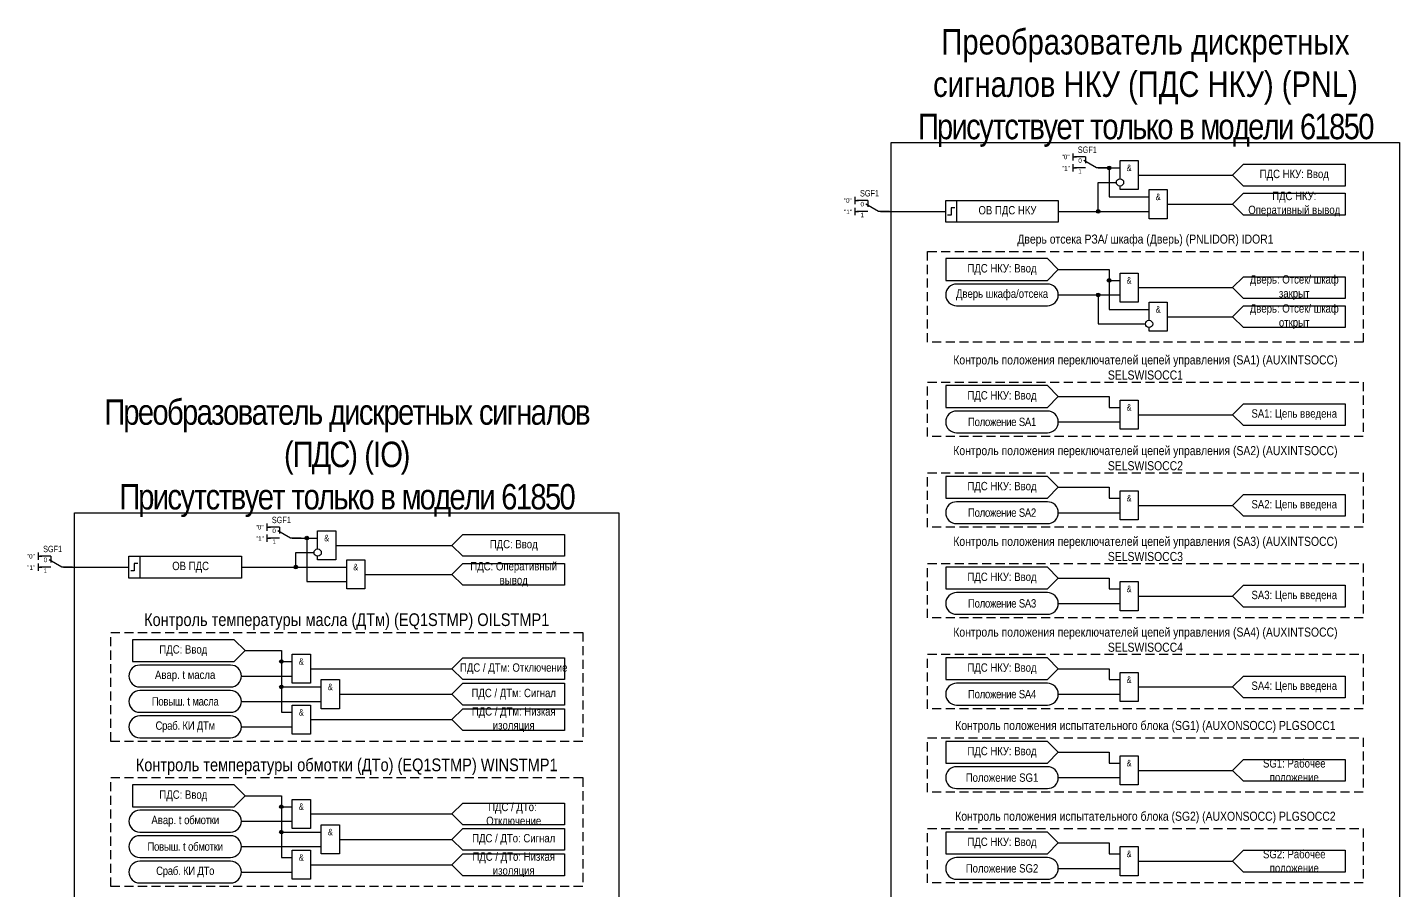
# Model space of a CAD drawing. Header units: millimetres. Extents: x -2270 to 418, y -112 to 561.
# Drawn here: x -12.9 to 365, y 322.9 to 560.7 of the extents above; entities that cross this region are included whole.
import ezdxf
from ezdxf.enums import TextEntityAlignment as Align

# ---------------------------------------------------------------- set-up
doc = ezdxf.new("R2010")
doc.units = ezdxf.units.MM
doc.linetypes.add('штриховая2', pattern=[0.375, 0.25, -0.125])
doc.layers.add('TEXT', color=7, linetype='Continuous', lineweight=25)
doc.layers.add('Основная', color=7, linetype='Continuous')
doc.styles.add('2.5_Gost_RD', font='ARIALN.TTF', dxfattribs={"height": 2.5})
doc.styles.add('3.5_Gost_RD', font='ARIALN.TTF', dxfattribs={"height": 3.5})
doc.styles.add('Вывод', font='ARIALN.TTF', dxfattribs={"height": 2.5})
doc.styles.add('Компонент', font='ARIALN.TTF', dxfattribs={"height": 3.5})

# ---------------------------------------------------------------- blocks, each defined once
blk = doc.blocks.new('Точка')
at = {"ltscale": 100}
h = blk.add_hatch(color=256, dxfattribs=at)
h.dxf.hatch_style = 1
edge = h.paths.add_edge_path()
edge.add_arc((0, 0), 0.5, 0, 360)
blk.add_circle((0, 0), 0.5, dxfattribs=at)
blk = doc.blocks.new('*U958')
at = {"layer": 'Основная', "color": 0}
blk.add_line((0, 0), (7, 4), dxfattribs=at)
at = {"layer": 'Основная', "ltscale": 0.35}
blk.add_line((6, 6), (6, 2.5), dxfattribs=at)
blk = doc.blocks.new('*U985')
at = {"layer": 'Основная', "color": 0}
for p, q in [((-3, 6), (-9, 6)), ((-3, 0), (-9, 0)), ((9, 0), (3, 0))]:
    blk.add_line(p, q, dxfattribs=at)
at = {"layer": 'Основная', "ltscale": 0.25, "xscale": -1}
blk.add_blockref('*U958', (3, 0), dxfattribs=at)
at = {"layer": 'Основная'}
for tag, height, style, p in [('ОУ', 3.5, 'Компонент', (-2, 10)), ('В1', 2.5, 'Вывод', (-14, 6)), ('В2', 2.5, 'Вывод', (-6, 4)), ('В3', 2.5, 'Вывод', (-6, -2))]:
    blk.add_attdef(tag, text='', height=height, dxfattribs=dict(at, style=style)).set_placement(p, align=Align.MIDDLE_CENTER)

msp = doc.modelspace()

# ---------------------------------------------------------------- linework, layer by layer
at = {"ltscale": 100}
for p, q in [((275, 526), (275, 524)), ((275, 525), (276, 525)), ((275, 523), (275, 521)), ((275, 522), (276, 522)), ((53, 424), (53, 422)), ((53, 423), (54, 423)), ((53, 421), (53, 419)), ((53, 420), (54, 420))]:
    msp.add_line(p, q, dxfattribs=at)
at = {"color": 6, "ltscale": 100}
for p, q in [((215, 514), (215, 512)), ((215, 513), (216, 513)), ((215, 511), (215, 509)), ((215, 510), (216, 510)), ((-10, 416), (-10, 414)), ((-10, 415), (-9, 415)), ((-10, 413), (-10, 411)), ((-10, 412), (-9, 412))]:
    msp.add_line(p, q, dxfattribs=at)
at = {"color": 3, "ltscale": 100}
for points in [[(225, 529), (365, 529), (365, 0), (225, 0)], [(0, 427), (150, 427), (150, 0), (0, 0)]]:
    msp.add_lwpolyline(points, close=True, dxfattribs=at)
at = {"ltscale": 100}
for points in [[(282, 522), (288, 522)], [(282, 522), (285, 522), (285, 514), (296, 514)], [(288, 519), (288, 524), (293, 524), (293, 516), (288, 516), (288, 517)], [(319, 520), (322, 523), (350, 523), (350, 517), (322, 517), (319, 520)], [(271, 510), (282, 510), (282, 518), (287, 518)], [(293, 520), (319, 520)], [(319, 512), (322, 515), (350, 515), (350, 509), (322, 509), (319, 512)], [(301, 512), (319, 512)], [(271, 510), (296, 510)], [(60, 420), (67, 420)], [(60, 420), (64, 420), (64, 408), (75, 408)], [(67, 417), (67, 422), (72, 422), (72, 414), (67, 414), (67, 415)], [(104, 418), (107, 421), (135, 421), (135, 415), (107, 415), (104, 418)], [(46, 412), (61, 412), (61, 416), (66, 416)], [(72, 418), (104, 418)], [(46, 412), (75, 412)], [(104, 410), (107, 413), (135, 413), (135, 407), (107, 407), (104, 410)], [(80, 410), (104, 410)]]:
    msp.add_lwpolyline(points, dxfattribs=at)
for points in [[(296, 516), (301, 516), (301, 508), (296, 508)], [(240, 513), (271, 513), (271, 507), (240, 507)], [(240, 513), (243, 513), (243, 507), (240, 507)], [(240, 497), (240, 491), (268, 491), (271, 494), (268, 497)], [(240, 462), (240, 456), (268, 456), (271, 459), (268, 462)], [(240, 437), (240, 431), (268, 431), (271, 434), (268, 437)], [(15, 415), (46, 415), (46, 409), (15, 409)], [(15, 415), (18, 415), (18, 409), (15, 409)], [(75, 414), (80, 414), (80, 406), (75, 406)], [(240, 412), (240, 406), (268, 406), (271, 409), (268, 412)], [(16, 392), (16, 386), (44, 386), (47, 389), (44, 392)], [(240, 387), (240, 381), (268, 381), (271, 384), (268, 387)], [(240, 364), (240, 358), (268, 358), (271, 361), (268, 364)], [(16, 352), (16, 346), (44, 346), (47, 349), (44, 352)], [(240, 339), (240, 333), (268, 333), (271, 336), (268, 339)]]:
    msp.add_lwpolyline(points, close=True, dxfattribs=at)
at = {"lineweight": 30, "ltscale": 100}
for points in [[(242.5, 511), (241.5, 511), (241.5, 509), (240.5, 509)], [(17.5, 413), (16.5, 413), (16.5, 411), (15.5, 411)]]:
    msp.add_lwpolyline(points, dxfattribs=at)
at = {"color": 6, "ltscale": 100}
for points in [[(222, 510), (240, 510)], [(271, 494), (285, 494), (285, 483), (296, 483)], [(271, 494), (285, 494), (285, 491), (288, 491)], [(319, 489), (322, 492), (350, 492), (350, 486), (322, 486), (319, 489)], [(293, 489), (319, 489)], [(271, 487), (288, 487)], [(271, 487), (282, 487), (282, 479), (295, 479)], [(296, 480), (296, 485), (301, 485), (301, 477), (296, 477), (296, 478)], [(319, 481), (322, 484), (350, 484), (350, 478), (322, 478), (319, 481)], [(301, 481), (319, 481)], [(271, 459), (285, 459), (285, 456), (288, 456)], [(293, 454), (319, 454)], [(319, 454), (322, 457), (350, 457), (350, 451), (322, 451), (319, 454)], [(271, 452), (288, 452)], [(271, 434), (285, 434), (285, 431), (288, 431)], [(319, 429), (322, 432), (350, 432), (350, 426), (322, 426), (319, 429)], [(293, 429), (319, 429)], [(271, 427), (288, 427)], [(-3, 412), (15, 412)], [(271, 409), (285, 409), (285, 406), (288, 406)], [(319, 404), (322, 407), (350, 407), (350, 401), (322, 401), (319, 404)], [(271, 402), (288, 402)], [(293, 404), (319, 404)], [(47, 389), (57, 389), (57, 386), (60, 386)], [(47, 389), (57, 389), (57, 379), (68, 379)], [(47, 389), (57, 389), (57, 372), (60, 372)], [(104, 384), (107, 387), (135, 387), (135, 381), (107, 381), (104, 384)], [(46, 382), (60, 382)], [(65, 384), (104, 384)], [(271, 384), (285, 384), (285, 381), (288, 381)], [(319, 379), (322, 382), (350, 382), (350, 376), (322, 376), (319, 379)], [(104, 377), (107, 380), (135, 380), (135, 374), (107, 374), (104, 377)], [(293, 379), (319, 379)], [(46, 375), (68, 375)], [(73, 377), (104, 377)], [(271, 377), (288, 377)], [(104, 370), (107, 373), (135, 373), (135, 367), (107, 367), (104, 370)], [(46, 368), (60, 368)], [(65, 370), (104, 370)], [(271, 361), (285, 361), (285, 358), (288, 358)], [(293, 356), (319, 356)], [(319, 356), (322, 359), (350, 359), (350, 353), (322, 353), (319, 356)], [(271, 354), (288, 354)], [(47, 349), (57, 349), (57, 346), (60, 346)], [(47, 349), (57, 349), (57, 339), (68, 339)], [(47, 349), (57, 349), (57, 332), (60, 332)], [(65, 344), (104, 344)], [(104, 344), (107, 347), (135, 347), (135, 341), (107, 341), (104, 344)], [(46, 342), (60, 342)], [(73, 337), (104, 337)], [(104, 337), (107, 340), (135, 340), (135, 334), (107, 334), (104, 337)], [(46, 335), (68, 335)], [(104, 330), (107, 333), (135, 333), (135, 327), (107, 327), (104, 330)], [(271, 336), (285, 336), (285, 333), (288, 333)], [(319, 331), (322, 334), (350, 334), (350, 328), (322, 328), (319, 331)], [(65, 330), (104, 330)], [(271, 329), (288, 329)], [(293, 331), (319, 331)], [(46, 328), (60, 328)]]:
    msp.add_lwpolyline(points, dxfattribs=at)
at = {"linetype": 'штриховая2', "ltscale": 10}
for points in [[(235, 499), (355, 499), (355, 474), (235, 474)], [(235, 463), (355, 463), (355, 448), (235, 448)], [(235, 438), (355, 438), (355, 423), (235, 423)], [(235, 413), (355, 413), (355, 398), (235, 398)], [(235, 388), (355, 388), (355, 373), (235, 373)], [(235, 365), (355, 365), (355, 350), (235, 350)], [(235, 340), (355, 340), (355, 325), (235, 325)]]:
    msp.add_lwpolyline(points, close=True, dxfattribs=at)
at = {"color": 6, "ltscale": 100}
for points in [[(288, 493), (293, 493), (293, 485), (288, 485)], [(288, 458), (293, 458), (293, 450), (288, 450)], [(288, 433), (293, 433), (293, 425), (288, 425)], [(288, 408), (293, 408), (293, 400), (288, 400)], [(60, 388), (65, 388), (65, 380), (60, 380)], [(288, 383), (293, 383), (293, 375), (288, 375)], [(68, 381), (73, 381), (73, 373), (68, 373)], [(60, 374), (65, 374), (65, 366), (60, 366)], [(288, 360), (293, 360), (293, 352), (288, 352)], [(60, 348), (65, 348), (65, 340), (60, 340)], [(68, 341), (73, 341), (73, 333), (68, 333)], [(60, 334), (65, 334), (65, 326), (60, 326)], [(288, 335), (293, 335), (293, 327), (288, 327)]]:
    msp.add_lwpolyline(points, close=True, dxfattribs=at)
at = {"ltscale": 100}
for points in [[(243, 484), (268, 484, 1), (268, 490), (243, 490, 1)], [(243, 449), (268, 449, 1), (268, 455), (243, 455, 1)], [(243, 424), (268, 424, 1), (268, 430), (243, 430, 1)], [(243, 399), (268, 399, 1), (268, 405), (243, 405, 1)], [(18, 379), (43, 379, 1), (43, 385), (18, 385, 1)], [(18, 372), (43, 372, 1), (43, 378), (18, 378, 1)], [(243, 374), (268, 374, 1), (268, 380), (243, 380, 1)], [(18, 365), (43, 365, 1), (43, 371), (18, 371, 1)], [(243, 351), (268, 351, 1), (268, 357), (243, 357, 1)], [(18, 339), (43, 339, 1), (43, 345), (18, 345, 1)], [(18, 332), (43, 332, 1), (43, 338), (18, 338, 1)], [(18, 325), (43, 325, 1), (43, 331), (18, 331, 1)], [(243, 326), (268, 326, 1), (268, 332), (243, 332, 1)]]:
    msp.add_lwpolyline(points, format="xyb", close=True, dxfattribs=at)
at = {"color": 6, "linetype": 'штриховая2', "ltscale": 10}
for points in [[(10, 394), (140, 394), (140, 364), (10, 364)], [(10, 354), (140, 354), (140, 324), (10, 324)]]:
    msp.add_lwpolyline(points, close=True, dxfattribs=at)
for centre in [(288, 518), (67, 416)]:
    msp.add_circle(centre, 1)
at = {"color": 6}
msp.add_circle((296, 479), 1, dxfattribs=at)

# ---------------------------------------------------------------- block references
at = {"ltscale": 100}
for p in [(285, 522), (282, 510), (64, 420), (61, 412)]:
    msp.add_blockref('Точка', p, dxfattribs=at)
at = {"color": 6, "ltscale": 100}
for p in [(285, 491), (282, 487), (57, 386), (57, 379), (57, 346), (57, 339)]:
    msp.add_blockref('Точка', p, dxfattribs=at)
at = {"layer": 'Основная', "ltscale": 0.25, "xscale": 0.5, "yscale": 0.5, "zscale": 0.5}
for p in [(280, 522), (58, 420)]:
    msp.add_blockref('*U985', p, dxfattribs=at).add_auto_attribs({'ОУ': 'SGF1', 'В1': '"0"', 'В2': '0', 'В3': '1'})
at = {"layer": 'Основная', "color": 6, "ltscale": 0.25, "xscale": 0.5, "yscale": 0.5, "zscale": 0.5}
for p in [(220, 510), (-5, 412)]:
    msp.add_blockref('*U985', p, dxfattribs=at).add_auto_attribs({'ОУ': 'SGF1', 'В1': '"0"', 'В2': '0', 'В3': '1'})

# ---------------------------------------------------------------- texts
at = {"ltscale": 100, "attachment_point": 5}
for s, insert, char_height, width, style in [('{\\C3;Преобразователь дискретных сигналов НКУ (ПДС НКУ) (PNL) \\T0.9;\\C6;Присутствует только в модели 61850}', (295, 544), 7, 140, '3.5_Gost_RD'), ('&', (290.5, 522), 1.8, 5, '2.5_Gost_RD'), ('ПДС НКУ: Ввод', (336, 520), 2.3, 28, '2.5_Gost_RD'), ('&', (298.5, 514), 1.8, 5, '2.5_Gost_RD'), ('ПДС НКУ: Оперативный вывод', (336, 512), 2.3, 28, '2.5_Gost_RD'), ('ПДС НКУ: Ввод', (255.5, 494), 2.3, 31, '2.5_Gost_RD'), ('Дверь: Отсек/ шкаф закрыт', (336, 489), 2.3, 28, '2.5_Gost_RD'), ('Дверь шкафа/отсека', (255.5, 487), 2.3, 31, '2.5_Gost_RD'), ('Дверь: Отсек/ шкаф открыт', (336, 481), 2.3, 28, '2.5_Gost_RD'), ('{\\T0.9;\\C3;Преобразователь дискретных сигналов (ПДС) (IO) \\P\\C6;Присутствует только в модели 61850}', (75, 442), 7, 150, '3.5_Gost_RD'), ('ПДС НКУ: Ввод', (255.5, 459), 2.3, 31, '2.5_Gost_RD'), ('SA1: Цепь введена', (336, 454), 2.3, 28, '2.5_Gost_RD'), ('{\\T0.95;Положение SA1}', (255.5, 452), 2.3, 31, '2.5_Gost_RD'), ('ПДС НКУ: Ввод', (255.5, 434), 2.3, 31, '2.5_Gost_RD'), ('{\\T0.95;Положение SA2}', (255.5, 427), 2.3, 31, '2.5_Gost_RD'), ('SA2: Цепь введена', (336, 429), 2.3, 28, '2.5_Gost_RD'), ('&', (69.5, 420), 1.8, 5, '2.5_Gost_RD'), ('ПДС: Ввод', (121, 418), 2.3, 28, '2.5_Gost_RD'), ('&', (77.5, 412), 1.8, 5, '2.5_Gost_RD'), ('ПДС: Оперативный вывод', (121, 410), 2.3, 28, '2.5_Gost_RD'), ('ПДС НКУ: Ввод', (255.5, 409), 2.3, 31, '2.5_Gost_RD'), ('SA3: Цепь введена', (336, 404), 2.3, 28, '2.5_Gost_RD'), ('{\\T0.95;Положение SA3}', (255.5, 402), 2.3, 31, '2.5_Gost_RD'), ('ПДС / ДТм: Отключение', (121, 384), 2.3, 28, '2.5_Gost_RD'), ('ПДС НКУ: Ввод', (255.5, 384), 2.3, 31, '2.5_Gost_RD'), ('\\A1;Авар. t масла', (30.5, 382), 2.3, 31, '2.5_Gost_RD'), ('ПДС / ДТм: Сигнал', (121, 377), 2.3, 28, '2.5_Gost_RD'), ('{\\T0.95;Положение SA4}', (255.5, 377), 2.3, 31, '2.5_Gost_RD'), ('SA4: Цепь введена', (336, 379), 2.3, 28, '2.5_Gost_RD'), ('\\A1;{\\T0.95;Повыш. t масла }', (30.5, 375), 2.3, 31, '2.5_Gost_RD'), ('ПДС / ДТм: Низкая изоляция', (121, 370), 2.3, 28, '2.5_Gost_RD'), ('\\A1;{\\T0.95;Сраб. КИ ДТм}', (30.5, 368), 2.3, 31, '2.5_Gost_RD'), ('ПДС НКУ: Ввод', (255.5, 361), 2.3, 31, '2.5_Gost_RD'), ('SG1: Рабочее положение', (336, 356), 2.3, 28, '2.5_Gost_RD'), ('Положение SG1', (255.5, 354), 2.3, 31, '2.5_Gost_RD'), ('ПДС / ДТо:  Отключение', (121, 344), 2.3, 28, '2.5_Gost_RD'), ('\\A1;Авар. t {\\T0.95;обмотки}', (30.5, 342), 2.3, 31, '2.5_Gost_RD'), ('ПДС / ДТо: Сигнал', (121, 337), 2.3, 28, '2.5_Gost_RD'), ('ПДС НКУ: Ввод', (255.5, 336), 2.3, 31, '2.5_Gost_RD'), ('\\A1;{\\T0.95;Повыш. t обмотки}', (30.5, 335), 2.3, 29.7748, '2.5_Gost_RD'), ('ПДС / ДТо: Низкая изоляция ', (121, 330), 2.3, 28, '2.5_Gost_RD'), ('SG2: Рабочее положение', (336, 331), 2.3, 28, '2.5_Gost_RD'), ('\\A1;{\\T0.95;Сраб. КИ ДТо}', (30.5, 328), 2.3, 31, '2.5_Gost_RD'), ('Положение SG2', (255.5, 329), 2.3, 31, '2.5_Gost_RD')]:
    msp.add_mtext(s, dxfattribs=dict(at, insert=insert, char_height=char_height, width=width, style=style))
at = {"ltscale": 100, "char_height": 1.25, "attachment_point": 1, "style": '3.5_Gost_RD'}
for insert in [(272, 522.5), (50, 420.5)]:
    msp.add_mtext_dynamic_manual_height_columns('"1"', width=2, gutter_width=17.5, heights=[0], dxfattribs=dict(at, insert=insert))
at = {"color": 6, "ltscale": 100, "char_height": 1.25, "attachment_point": 1, "style": '3.5_Gost_RD'}
for insert in [(212, 510.5), (-13, 412.5)]:
    msp.add_mtext_dynamic_manual_height_columns('"1"', width=2, gutter_width=17.5, heights=[0], dxfattribs=dict(at, insert=insert))
at = {"color": 0, "ltscale": 100, "char_height": 2.3, "width": 28, "attachment_point": 5, "style": '2.5_Gost_RD'}
for s, insert in [('{\\C256;ОВ ПДС НКУ}', (257, 510)), ('{\\C256;ОВ ПДС}', (32, 412))]:
    msp.add_mtext(s, dxfattribs=dict(at, insert=insert))
at = {"color": 30, "ltscale": 100, "attachment_point": 5, "style": '3.5_Gost_RD'}
for s, insert, char_height, width in [('Дверь отсека РЗА/ шкафа (Дверь) (PNLIDOR) {\\C6;IDOR1}', (295, 502), 2.5, 120), ('Контроль положения переключателей цепей управления (SA1) (AUXINTSOCC) {\\C6;SELSWISOCC1}', (295, 467), 2.5, 120), ('Контроль положения переключателей цепей управления (SA2) (AUXINTSOCC) {\\C6;SELSWISOCC2}', (295, 442), 2.5, 120), ('Контроль положения переключателей цепей управления (SA3) (AUXINTSOCC) {\\C6;SELSWISOCC3}', (295, 417), 2.5, 120), ('Контроль температуры масла (ДТм) (EQ1STMP) {\\C6;OILSTMP1}', (75, 397), 3.5, 130), ('Контроль положения переключателей цепей управления (SA4) (AUXINTSOCC) {\\C6;SELSWISOCC4}', (295, 392), 2.5, 120), ('Контроль положения испытательного блока (SG1) (AUXONSOCC) {\\C6;PLGSOCC1}', (295, 368), 2.5, 120), ('Контроль температуры обмотки (ДТо) (EQ1STMP) {\\C6;WINSTMP1}', (75, 357), 3.5, 130), ('Контроль положения испытательного блока (SG2) (AUXONSOCC) {\\C6;PLGSOCC2}', (295, 343), 2.5, 120)]:
    msp.add_mtext(s, dxfattribs=dict(at, insert=insert, char_height=char_height, width=width))
at = {"color": 6, "ltscale": 100, "char_height": 1.8, "width": 5, "attachment_point": 5, "style": '2.5_Gost_RD'}
for insert in [(290.5, 491), (298.5, 483), (290.5, 456), (290.5, 431), (290.5, 406), (62.5, 386), (290.5, 381), (70.5, 379), (62.5, 372), (290.5, 358), (62.5, 346), (70.5, 339), (62.5, 332), (290.5, 333)]:
    msp.add_mtext('&', dxfattribs=dict(at, insert=insert))
at = {"layer": 'TEXT', "ltscale": 100, "char_height": 2.3, "width": 28, "attachment_point": 5, "style": '2.5_Gost_RD'}
for insert in [(30, 389), (30, 349)]:
    msp.add_mtext('ПДС: Ввод', dxfattribs=dict(at, insert=insert))

doc.saveas('drawing.dxf')
